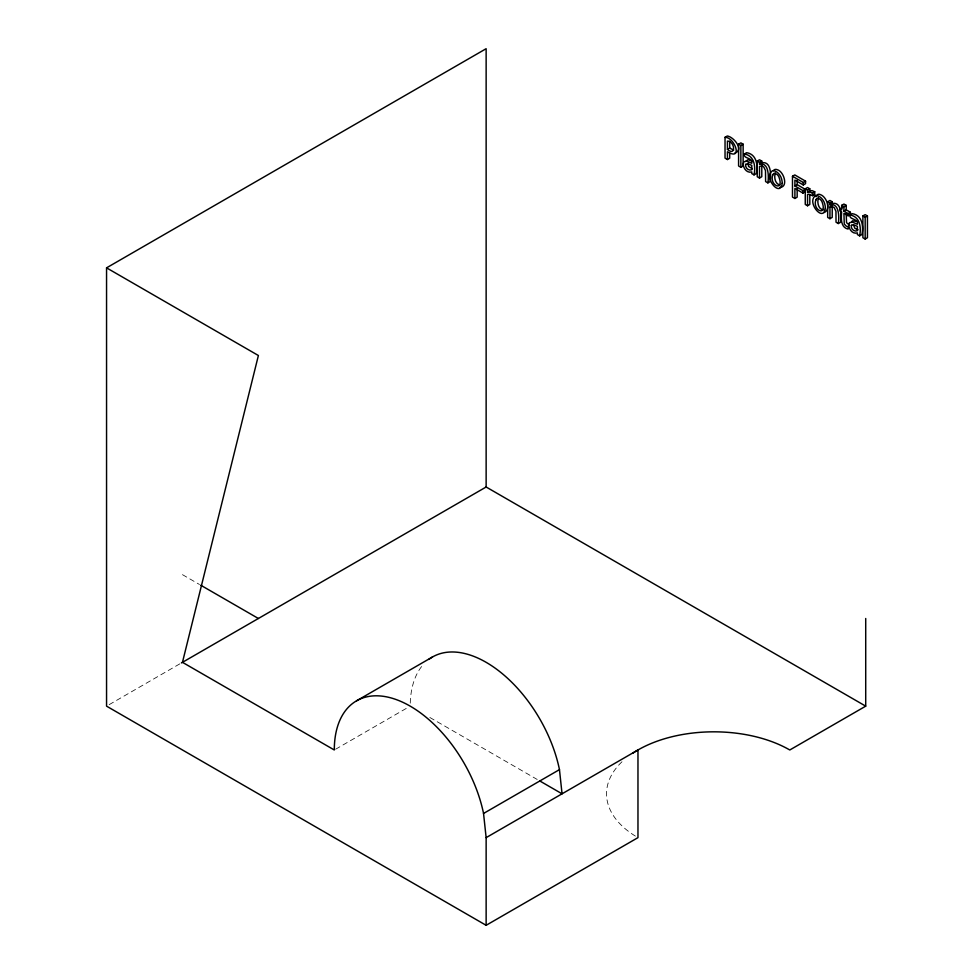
<?xml version="1.0" encoding="UTF-8"?>
<svg xmlns="http://www.w3.org/2000/svg" width="974" height="974" viewBox="0 0 974 974"><rect width="100%" height="100%" fill="white"/><g stroke="black" fill="none" stroke-linecap="round" stroke-linejoin="round"><path stroke-width="0.73" stroke-dasharray="4.87 3.65" d="M109.185 704.64L180.105 663.684M335.616 749.225L407.595 707.66M182.467 574.66L199.487 584.485M429.851 717.485L537.185 779.456M635.377 836.094A107.359 61.983 0 0 1 622.824 760.974M410.261 703.143A107.359 61.983 60 0 1 423.252 664.56"/><path stroke-width="1.46" d="M748.032 163.035L748.543 166.408L752.415 168.794M775.292 173.043C773.94 177.231 774.963 183.916 780.016 185.048M818.404 197.941C816.93 202.081 818.282 209.775 823.761 209.848M745.682 161.404L748.008 159.663L752.926 161.453M851.288 222.376L852.506 220.781L856.304 221.366M815.932 196.699L817.186 194.812A7.634 4.407 60 0 1 820.278 194.569C826.743 196.638 831.394 209.824 824.041 212.576M773.332 170.694L774.062 169.926A7.634 4.407 60 0 1 777.155 169.671C783.96 171.278 788.709 187.398 779.76 187.41M486.136 925.3L486.136 837.64L637.97 749.98L637.97 837.64L486.136 925.3L106.556 706.15L106.556 267.85L486.136 48.7L486.136 487L865.716 706.15L865.716 618.49M729.709 153.04L729.709 158.214L727.432 159.529L725.033 158.141L725.033 137.31L727.31 135.995C733.702 136.81 744.489 150.13 734.932 152.918M727.432 149.399C735.979 156.814 735.224 141.425 727.432 141.072L727.432 149.399L729.709 148.085L733.702 150.106M738.584 144.189L740.861 142.874L743.138 144.189L743.138 165.97L740.861 167.285L738.584 165.97L738.584 144.189L740.861 145.503L743.138 144.189M744.367 154.002L746.644 152.687C756.676 154.221 758.076 165.385 756.311 173.567L754.034 174.882L751.77 173.579L751.77 171.911C746.401 173.737 741.64 166.371 743.856 161.708L746.973 161.185L751.77 163.291C753.109 157.228 743.028 159.03 744.367 154.002C754.4 155.536 755.8 166.7 754.034 174.882M757.236 161.1L759.513 159.785L761.79 161.1L761.79 162.841L759.513 164.156L759.513 162.415L757.236 161.1L757.236 176.732L759.513 178.047L761.79 176.732L761.79 165.056M759.513 162.415L761.79 161.1M759.513 178.047L759.513 166.371L761.278 166.03A5.491 3.178 60 0 1 763.799 167.029L765.503 170.596L765.601 181.566L767.877 182.881L770.154 181.566C771.067 176.075 771.469 160.722 761.79 162.841M797.17 188.554L797.17 197.162L794.894 198.477L792.483 197.089L792.483 176.245L794.772 174.93L805.559 181.164L805.559 183.636L803.282 184.95L794.894 180.093L794.894 185.973L802.941 190.624L805.218 189.309L797.17 184.658L794.894 185.973M792.483 176.245L803.282 182.479L805.559 181.164M805.255 188.822L807.531 187.507L809.808 188.822L809.808 191.148L807.531 192.462L807.531 190.137L805.255 188.822L805.255 204.455L807.531 205.77L809.808 204.455L809.808 194.751M807.531 190.137L809.808 188.822M794.894 198.477L794.894 188.445L802.941 193.083L805.218 191.768M807.531 205.77L807.531 194.678C809.893 192.621 813.862 198.635 812.426 193.047L814.702 191.732L811.987 190.6L809.808 191.148M812.426 195.798L814.702 194.483L814.702 191.732M827.669 201.764L829.945 200.449L832.222 201.764L832.222 203.505L829.945 204.82L829.945 203.079L827.669 201.764L827.669 217.397L829.945 218.712L832.222 217.397L832.222 205.733L829.945 207.048L829.945 218.712M829.945 203.079L832.222 201.764M840.124 208.96L841.658 209.848L841.658 205.356L843.934 204.041L846.211 205.356L846.211 209.848L850.412 212.259L850.412 214.45L848.135 215.765L843.934 213.343L844.251 223.996L846.163 226.078L848.135 226.711L848.135 229.073C840.392 227.563 841.11 217.835 841.658 212.028L840.124 211.139L840.124 208.96L842.4 207.645M841.658 205.356L843.934 206.671L846.211 205.356M843.934 206.671L843.934 211.163L846.211 209.848M843.934 211.163L848.135 213.574L850.412 212.259M849.973 214.974L852.25 213.659C862.282 215.193 863.682 226.358 861.917 234.539L859.64 235.854L857.376 234.551L857.376 232.883C852.006 234.71 847.246 227.344 849.462 222.681L852.579 222.157L857.376 224.263C858.715 218.2 848.646 220.002 849.973 214.974C860.005 216.508 861.406 227.673 859.64 235.854M829.945 207.048L831.711 206.695A5.491 3.178 60 0 1 834.231 207.706L835.948 211.273L836.033 222.23L838.31 223.545L840.586 222.23C841.499 216.739 841.913 201.387 832.222 203.505M862.891 215.96L865.168 214.645L867.444 215.96L867.444 237.729L865.168 239.044L862.891 237.729L862.891 215.96L865.168 217.275L867.444 215.96M181.42 662.929L486.136 487M356.533 700.83L432.456 657M486.136 837.64L483.542 813.46L559.466 769.63A107.359 61.983 60 0 0 503.156 674.385A107.359 61.983 60 0 0 428.779 659.435M865.716 706.15L789.792 749.98A107.359 61.983 0 0 0 632.869 753.133M807.531 192.462L809.698 191.915L812.426 193.047M759.513 164.156C769.192 162.037 768.79 177.39 767.877 182.881M829.945 204.82C839.625 202.702 839.223 218.054 838.31 223.545M858.021 229.767L854.953 228.366L853.492 224.982M849.523 225.201L846.528 222.681L846.211 213.513M725.033 137.31C734.932 137.297 743.162 161.392 727.432 151.761L727.432 159.529M814.702 194.483L814.045 193.996M106.556 267.85L258.39 355.51L182.467 662.32L334.301 749.98A107.359 61.983 60 0 1 400.314 701.183A107.359 61.983 60 0 1 483.542 813.46M200.79 585.24L258.39 618.49M539.803 780.965L562.047 793.81L559.466 769.63M865.168 217.275L865.168 239.044M848.135 213.574L848.135 215.765M803.282 182.479L803.282 184.95M802.941 190.624L802.941 193.083M797.17 180.251L797.17 184.658M740.861 145.503L740.861 167.285M729.709 141.145L729.709 148.085M782.207 183.343C780.43 197.929 763.762 178.047 771.785 171.241A7.634 4.407 60 0 1 774.878 170.986C779.724 172.922 782.28 178.339 782.207 183.343M825.331 208.241C823.554 222.827 806.886 202.945 814.909 196.127A7.634 4.407 60 0 1 818.002 195.884C822.847 197.819 825.404 203.225 825.331 208.241M772.711 175.21C769.107 185.486 784.508 192.268 778.908 176.927A4.334 2.496 60 0 0 777.009 174.443L775.341 173.482A4.359 2.52 60 0 0 773.429 173.762L772.711 175.21M815.835 200.108C812.231 210.384 827.632 217.165 822.019 201.813A4.334 2.496 60 0 0 820.132 199.341L818.452 198.379A4.359 2.52 60 0 0 816.553 198.659L815.835 200.108M745.755 164.35C744.818 167.613 748.568 171.205 751.77 169.732L751.77 165.385L747.703 163.693L745.755 164.35M851.373 225.323C850.436 228.586 854.186 232.177 857.376 230.704L857.376 226.358L853.321 224.665L851.373 225.323"/></g></svg>
